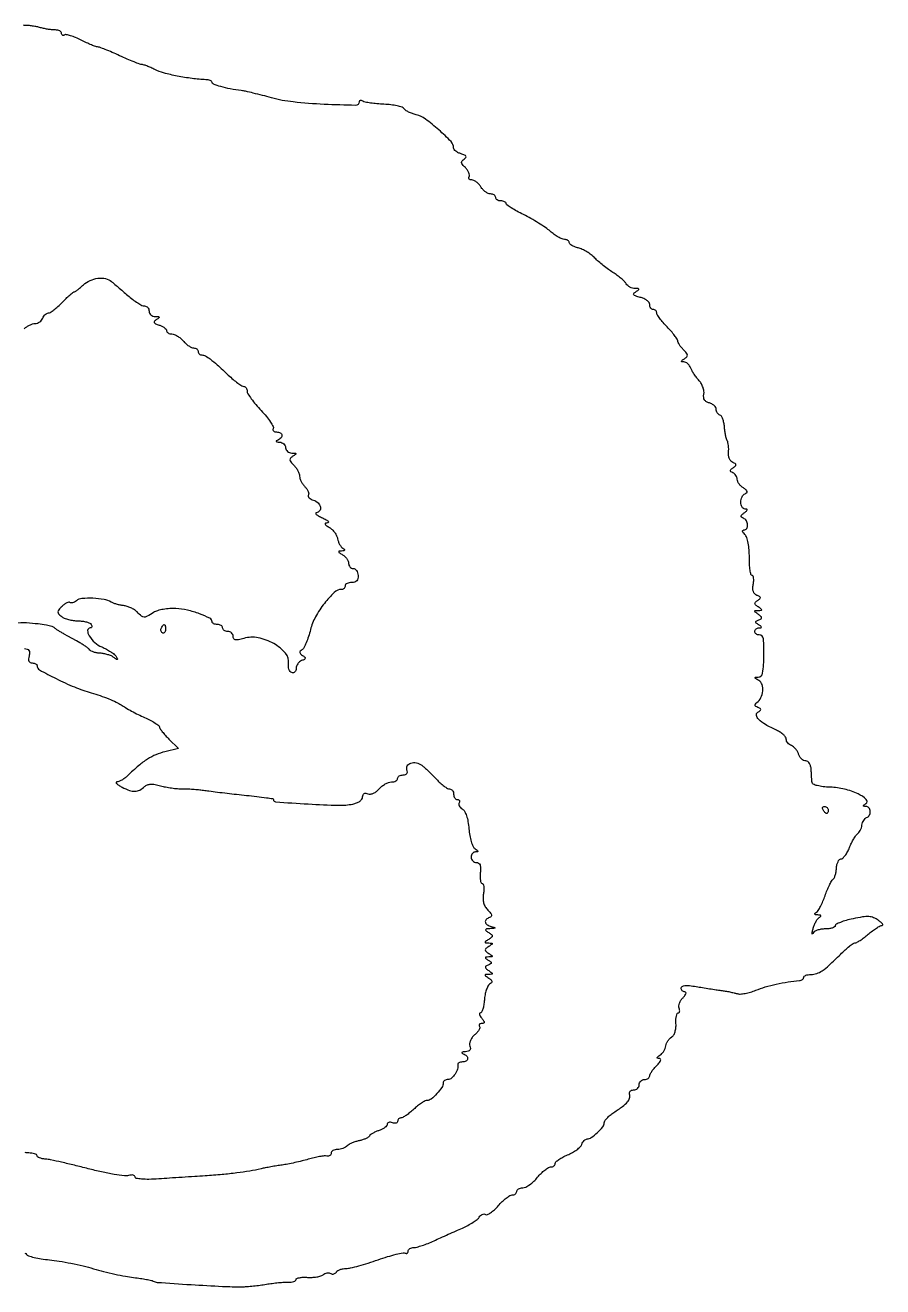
# Model space of a CAD drawing. Extents: x 0 to 522, y 1 to 366.
# Drawn here: x 276.6 to 521.6, y 0.8 to 361.2 of the extents above; entities that cross this region are included whole.
import ezdxf

# ---------------------------------------------------------------- set-up
doc = ezdxf.new("R2010")
doc.units = 0

msp = doc.modelspace()

# ---------------------------------------------------------------- linework, layer by layer
for points in [[(276.535989, 10.388828, -0.160617), (277.001259, 9.997963, 0.18359), (277.513112, 9.60554, 0.015319), (279.156626, 9.167778, 0.018825), (281.210226, 8.768504, 0.013388), (283.536318, 8.470047, -0.016108), (286.295941, 8.100697, -0.0085), (289.69528, 7.474171, -0.008448), (293.156503, 6.714126, -0.0129), (296.128464, 5.92717, 0.009895), (299.020233, 5.142822, 0.007427), (302.231199, 4.390253, 0.007515), (305.274886, 3.772199, 0.017061), (307.595676, 3.418622, -0.006995), (309.503063, 3.167199, -0.009265), (311.231015, 2.881996, -0.007019), (312.661414, 2.597779, -0.08606), (313.176461, 2.390941, 0.122144), (314.309533, 2.027375, 0.000939), (324.011221, 1.39075, 0.00368), (332.98879, 0.884897, 0.014676), (338.5, 0.77699, 0.015851), (339.932304, 0.836423, 0.007279), (341.79375, 1.000141, 0.0072), (343.749252, 1.229359, 0.009884), (345.5, 1.495484, -0.009873), (347.196418, 1.753388, -0.008537), (348.985937, 1.958382, -0.008621), (350.614311, 2.088506, -0.02464), (351.75, 2.103531, 0.035002), (352.611851, 2.132788, 0.054204), (353.339063, 2.289469, 0.07199), (353.837277, 2.538949, 0.245464), (354, 2.850437, -0.308125), (354.208509, 3.156666, -0.047308), (354.954687, 3.371778, -0.039172), (356.004331, 3.485398, -0.023978), (357.25, 3.462444, 0.028794), (358.582694, 3.450717, 0.029329), (359.899632, 3.592722, 0.030675), (361.023288, 3.852723, 0.096541), (361.706195, 4.209299, -0.064784), (362.240107, 4.532472, -0.062859), (362.84439, 4.712378, -0.068052), (363.42465, 4.728579, -0.111861), (363.887097, 4.569778, 0.103392), (364.307069, 4.417654, 0.098867), (364.759992, 4.442873, 0.096862), (365.175909, 4.641653, 0.094849), (365.489919, 4.983688, -0.119046), (365.885703, 5.375414, -0.0477), (366.577126, 5.707654, -0.043678), (367.424292, 5.937844, -0.042121), (368.309017, 6.021092, 0.054346), (369.559449, 6.1696, 0.009283), (371.886463, 6.752301, 0.010029), (374.604346, 7.545577, 0.008793), (377.410856, 8.480695, -0.009774), (380.119691, 9.377369, -0.014321), (382.538147, 10.050548, -0.009631), (384.550881, 10.508201, -0.191773), (385.160856, 10.400585, 0.104139), (385.480629, 10.28529, 0.179556), (385.753501, 10.345397, 0.165105), (385.936526, 10.57575, 0.086249), (386, 10.940983, -0.152722), (386.126309, 11.344865, -0.09815), (386.481888, 11.688914, -0.080866), (387.013227, 11.92103, -0.062703), (387.640469, 12, 0.065745), (388.529069, 12.117349, 0.014469), (390.006225, 12.560627, 0.014814), (391.696817, 13.177933, 0.013763), (393.390469, 13.908516, -0.00194), (395.253814, 14.765105, -0.001172), (397.467825, 15.766257, -0.001173), (399.671699, 16.750401, -0.00206), (401.5, 17.552694, 0.019577), (403.09079, 18.318283, 0.021627), (404.563366, 19.182956, 0.021635), (405.747181, 20.023549, 0.094662), (406.31146, 20.66521, -0.069329), (406.693806, 21.14683, -0.086881), (407.167572, 21.462699, -0.102367), (407.656346, 21.567229, -0.140983), (408.086386, 21.44661, 0.248928), (408.629962, 21.410882, 0.043246), (409.5593, 21.929182, 0.038167), (410.644037, 22.791185, 0.025702), (411.74761, 23.925578, -0.021625), (412.874134, 25.102601, -0.026443), (414.028114, 26.096889, -0.026517), (415.063188, 26.813111, -0.138955), (415.722684, 27, 0.076751), (416.210669, 27.075351, 0.089694), (416.624789, 27.29375, 0.100763), (416.90163, 27.618633, 0.126894), (417, 28, -0.168533), (417.133525, 28.384886, -0.091691), (417.514063, 28.718689, -0.073401), (418.080583, 28.951997, -0.055037), (418.75, 29.042347, 0.113956), (419.589331, 29.25767, 0.035476), (420.706532, 29.941065, 0.033392), (421.885287, 30.907334, 0.031251), (422.953089, 32.042347, -0.023914), (423.987403, 33.174576, -0.028739), (425.066551, 34.131189, -0.029506), (426.04753, 34.815096, -0.138329), (426.703089, 35, 0.074475), (427.198623, 35.074221, 0.088473), (427.619032, 35.289808, 0.100655), (427.900074, 35.610345, 0.130535), (428, 35.98658, -0.211401), (428.208151, 36.456891, -0.031933), (429.032255, 37.114656, -0.031179), (430.168169, 37.807088, -0.022333), (431.514058, 38.441427, 0.028575), (432.90264, 39.117185, 0.030749), (434.170035, 39.93228, 0.032313), (435.159345, 40.761532, 0.110996), (435.621047, 41.454847, -0.046323), (435.913169, 42.045962, -0.052659), (436.298768, 42.546111, -0.060058), (436.714868, 42.888706, -0.143178), (437.095558, 43, 0.155887), (438.322986, 43.39221, 0.033911), (440.064088, 44.818595, 0.033341), (441.591351, 46.45807, 0.172512), (442, 47.607231, -0.15278), (442.176776, 48.172255, -0.035517), (442.807813, 48.956707, -0.033438), (443.697297, 49.794538, -0.02738), (444.75, 50.568395, 0.014148), (447.260438, 52.313495, 0.055335), (448.644972, 53.593804, 0.102439), (449.255686, 54.686214, 0.158137), (449.247024, 55.758929, -0.127256), (449.214571, 56.231264, -0.143785), (449.419959, 56.635435, -0.123417), (449.843093, 56.906308, -0.081136), (450.416667, 57, 0.09365), (451.021059, 57.114204, 0.096515), (451.534896, 57.440625, 0.099106), (451.878822, 57.927659, 0.104701), (452, 58.5, -0.099038), (452.114514, 59.072457, -0.097945), (452.440625, 59.559375, -0.097945), (452.927543, 59.885486, -0.099038), (453.5, 60, 0.064853), (454.073457, 60.074694, 0.082425), (454.559375, 60.29375, 0.098894), (454.884432, 60.618646, 0.148195), (455, 61, -0.120635), (455.125512, 61.512642, -0.026952), (455.5875, 62.29375, -0.026473), (456.234415, 63.160928, -0.022886), (457, 64, 0.024574), (457.749682, 64.827233, 0.082902), (458.11215, 65.457814, 0.234992), (458.072172, 65.835927, 0.253106), (457.75, 66.015313, -0.049471), (457.252658, 66.070802, -0.409197), (457.13903, 66.242729, -0.186796), (457.305223, 66.506549, -0.018777), (457.929626, 66.935345, 0.066932), (458.495894, 67.410257, 0.043518), (459.014967, 68.089858, 0.043215), (459.4132, 68.856831, 0.06178), (459.616843, 69.595145, -0.062359), (459.818991, 70.324751, -0.046126), (460.211291, 71.065531, -0.04686), (460.722204, 71.706632, -0.073651), (461.278772, 72.136132, 0.130519), (461.817769, 72.658547, 0.058026), (462.22944, 73.566875, 0.050506), (462.472154, 74.713045, 0.041817), (462.502319, 75.961019, -0.025055), (462.491463, 77.125737, -0.040698), (462.611942, 78.107299, -0.049941), (462.829248, 78.801704, -0.300514), (463.12938, 79, 0.204268), (463.392779, 79.112294, 0.141471), (463.545375, 79.402749, 0.092014), (463.55386, 79.845836, 0.050554), (463.411105, 80.371061, -0.120011), (463.328526, 81.015081, -0.060303), (463.51803, 81.817874, -0.054689), (463.930003, 82.646179, -0.053698), (464.513918, 83.371061, 0.031238), (465.066762, 83.997665, 0.082871), (465.349624, 84.521499, 0.208465), (465.322902, 84.849521, 0.276346), (465.071429, 85, -0.104403), (464.662609, 85.086305, -0.099053), (464.314732, 85.331294, -0.096595), (464.081586, 85.697305, -0.093921), (464, 86.127808, -0.278744), (464.273573, 86.580404, -0.096424), (465.035582, 86.808765, -0.050194), (466.328394, 86.806966, -0.015734), (468.25, 86.549558, 0.00168), (470.086093, 86.250861, 0.001297), (472.089976, 85.937099, 0.001311), (473.963326, 85.653775, 0.003141), (475.354173, 85.456075, -0.009255), (476.574023, 85.267438, -0.007425), (477.87952, 85.020718, -0.007515), (479.080019, 84.756469, -0.018912), (479.943112, 84.518055, 0.093184), (480.85398, 84.406837, 0.028532), (482.236335, 84.575456, 0.027459), (483.794454, 84.945762, 0.026892), (485.313774, 85.486636, -0.027613), (487.957376, 86.423462, -0.016795), (491.168883, 87.249543, -0.01642), (494.557001, 87.884795, -0.020264), (497.75, 88.243856, 0.063937), (498.22788, 88.340309, 0.077424), (498.632812, 88.551841, 0.09115), (498.904599, 88.841799, 0.143795), (499, 89.166667, -0.22331), (499.149955, 89.48568, -0.076284), (499.599898, 89.755208, -0.05802), (500.260196, 89.939033, -0.038922), (501.042206, 90, 0.081124), (502.690161, 90.26915, 0.068799), (504.271684, 91.055018, 0.038361), (506.250336, 92.639546, 0.00787), (509.473142, 95.75, -0.012521), (510.787255, 96.994907, -0.017045), (512.036709, 98.045671, -0.013954), (513.112069, 98.841719, -0.153168), (513.618077, 99.001221, 0.130474), (514.117341, 99.134499, 0.01577), (515.094437, 99.7361, 0.017879), (516.228401, 100.544238, 0.013837), (517.405539, 101.501221, -0.016694), (518.596188, 102.457944, -0.020508), (519.770998, 103.265984, -0.019409), (520.795612, 103.856278, -0.121558), (521.378045, 104, 0.354711), (521.562108, 104.149372, 0.210687), (521.500325, 104.442156, 0.062518), (521.05183, 104.925382, 0.021696), (520.296023, 105.505211, 0.061023), (518.955552, 106.218685, 0.077538), (517.587074, 106.513884, 0.052858), (515.821347, 106.429193, 0.01443), (513.073517, 105.922346, 0.016209), (511.129201, 105.438957, 0.02508), (509.490346, 104.884485, 0.02231), (508.255584, 104.33159, 0.283548), (508, 103.917136, -0.26374), (507.799943, 103.564248, -0.058734), (507.143229, 103.269409, -0.046409), (506.20077, 103.066652, -0.029797), (505.083333, 103, 0.039777), (503.924882, 102.907695, 0.046242), (502.854795, 102.632813, 0.052215), (502.017503, 102.230215, 0.147996), (501.592564, 101.75, -0.11152), (501.449474, 101.562813, -0.650867), (501.37086, 101.601562, -0.042932), (501.434739, 102.102058, -0.008107), (501.644012, 103, -0.031425), (501.965622, 104.010907, -0.030725), (502.413403, 104.981439, -0.032242), (502.912831, 105.781294, -0.091666), (503.384781, 106.234687, 0.043529), (503.79778, 106.561571, 0.331425), (503.838192, 106.791204, 0.245954), (503.616463, 106.950368, 0.02997), (503, 107, -0.030542), (502.387409, 107.050024, -0.243656), (502.163892, 107.209778, -0.33096), (502.202722, 107.440171, -0.044914), (502.609071, 107.765313, 0.105759), (503.122556, 108.289595, 0.019835), (503.799372, 109.459186, 0.020427), (504.491894, 110.914755, 0.017444), (505.103739, 112.5, -0.013108), (505.696735, 114.076968, -0.016343), (506.33288, 115.50694, -0.014661), (506.933702, 116.659382, -0.108638), (507.342321, 117.11937, 0.127343), (507.681558, 117.530876, 0.034026), (507.989495, 118.329341, 0.032198), (508.226557, 119.316488, 0.02837), (508.347654, 120.368664, -0.04073), (508.488804, 121.37554, -0.058183), (508.786798, 122.226255, -0.07452), (509.185358, 122.806421, -0.207784), (509.62868, 122.999294, 0.192938), (510.149403, 123.208375, 0.040839), (510.811958, 123.95448, 0.037194), (511.485911, 125.00555, 0.027871), (512.071906, 126.25, -0.017209), (512.647574, 127.543339, -0.019402), (513.290059, 128.742134, -0.019028), (513.910127, 129.712008, -0.092066), (514.372852, 130.170032, 0.087117), (514.770313, 130.555802, 0.039825), (515.147611, 131.175463, 0.037854), (515.450591, 131.909113, 0.042586), (515.62517, 132.65188, -0.049771), (515.805109, 133.370994, -0.050881), (516.122721, 134.034724, -0.056006), (516.52217, 134.549523, -0.119884), (516.945544, 134.815181, 0.191446), (517.726295, 135.472884, 0.139252), (517.971865, 136.59368, 0.152996), (517.586298, 137.603704, 0.22631), (516.75, 138.015313, -0.022343), (516.136155, 138.050295, -0.377436), (516.00877, 138.187753, -0.248713), (516.111905, 138.394896, -0.013844), (516.729628, 138.811739, 0.491099), (516.842474, 140.036716, 0.079462), (514.522529, 141.593627, 0.049122), (510.627293, 142.94662, 0.050285), (506.573662, 143.499921, -0.019008), (504.520893, 143.650414, -0.035252), (502.878629, 143.952085, -0.042274), (501.726783, 144.355183, -0.266661), (501.375, 144.83922, -0.007579), (501.318612, 145.449625, -0.002193), (501.25, 146.393396, -0.002205), (501.182029, 147.457728, -0.002352), (501.125, 148.5, 0.050871), (500.973797, 149.489642, 0.076128), (500.629643, 150.291921, 0.097439), (500.141351, 150.814537, 0.157553), (499.567388, 151, -0.118144), (498.974475, 151.142082, -0.070605), (498.377753, 151.560363, -0.064307), (497.867743, 152.178293, -0.063646), (497.529321, 152.907619, 0.053787), (497.189648, 153.678985, 0.043753), (496.672275, 154.419667, 0.045401), (496.066029, 155.022871, 0.081614), (495.461933, 155.376234, -0.070549), (494.903032, 155.686862, -0.063446), (494.429443, 156.150574, -0.066818), (494.108902, 156.690478, -0.100924), (494, 157.224504, 0.158166), (493.811142, 157.806595, 0.048873), (493.192188, 158.505038, 0.043385), (492.302462, 159.197382, 0.035921), (491.25, 159.776108, -0.020759), (488.089187, 161.39145, -0.062247), (486.145032, 162.833819, -0.1487), (485.48351, 164.008375, -0.318926), (485.868024, 164.918434, 0.02257), (486.573547, 165.39977, 0.236908), (486.724737, 165.703613, 0.274481), (486.562028, 165.975492, 0.028871), (485.863153, 166.302818, -0.050966), (485.301087, 166.596963, -0.199734), (485.086919, 166.915081, -0.221229), (485.17219, 167.267822, -0.062231), (485.587716, 167.673869, 0.117053), (486.749511, 169.086733, 0.091504), (487.285941, 171.005247, 0.101287), (487.081913, 172.823559, 0.184244), (486.156997, 173.971948, -0.009451), (485.265736, 174.515044, -0.215833), (485.105735, 174.759535, -0.429819), (485.231741, 174.922716, -0.020279), (486.001791, 174.969591, 0.370066), (487.249972, 176.084638, 0.027556), (487.632664, 180.999934, 0.027812), (487.47071, 185.904679, 0.38849), (486.273754, 187, -0.076976), (485.787136, 187.075362, -0.08981), (485.374165, 187.29375, -0.100768), (485.098091, 187.618631, -0.126544), (485, 188, -0.123684), (485.096112, 188.382594, -0.099425), (485.367188, 188.710748, -0.089546), (485.772489, 188.934037, -0.07833), (486.25, 189.015313, 0.037088), (486.791922, 189.062247, 0.404726), (486.911017, 189.221831, 0.205841), (486.767122, 189.465159, 0.016505), (486.136847, 189.894262, -0.022288), (485.426378, 190.390081, -0.233334), (485.273695, 190.699446, -0.27487), (485.437075, 190.974187, -0.02939), (486.136847, 191.302818, 0.043347), (486.790643, 191.632403, 0.282755), (486.948926, 191.947034, 0.197319), (486.757649, 192.319289, 0.022744), (486, 192.908556, -0.008342), (485.122224, 193.551563, -0.234639), (485, 193.797676, -0.39027), (485.145815, 193.956035, -0.015506), (486, 194, 0.013529), (486.862003, 194.040951, 0.392549), (487, 194.189636, 0.244358), (486.882222, 194.416241, 0.007812), (486, 195.015313, -0.030481), (485.25811, 195.569813, -0.197047), (485.047168, 195.976086, -0.233222), (485.19912, 196.369644, -0.042766), (485.833846, 196.860837, 0.03138), (486.480167, 197.337904, 0.256696), (486.608041, 197.667925, 0.243797), (486.399877, 197.965035, 0.028752), (485.640438, 198.307735, -0.112656), (485.011253, 198.729716, -0.107608), (484.614662, 199.389436, -0.083757), (484.468449, 200.296904, -0.043029), (484.576149, 201.446899, 0.029074), (484.695395, 202.425519, 0.049218), (484.666331, 203.250027, 0.068167), (484.509311, 203.81801, 0.299763), (484.23303, 204, -0.348094), (483.917985, 204.249571, -0.020846), (483.674463, 205.521238, -0.024021), (483.507558, 207.193337, -0.014628), (483.463473, 209.178682, 0.021763), (483.385053, 211.328264, 0.028802), (483.116502, 213.268011, 0.031321), (482.706445, 214.823319, 0.116785), (482.178571, 215.678682, -0.033069), (481.707132, 216.216932, -0.117085), (481.521116, 216.633359, -0.277003), (481.615767, 216.889898, -0.170854), (481.928571, 217, 0.254376), (482.699103, 217.41913, 0.158259), (482.970752, 218.438198, 0.124357), (482.606051, 219.613644, 0.16062), (481.75, 220.340536, -0.068328), (481.228916, 220.64021, -0.274217), (481.098943, 220.968314, -0.172412), (481.313735, 221.36189, -0.02856), (482, 221.908556, 0.021325), (482.630643, 222.396179, 0.161814), (482.824151, 222.712428, 0.393062), (482.709625, 222.9121, 0.072317), (482.25, 222.984687, -0.15045), (481.773226, 223.13789, -0.097042), (481.367188, 223.558523, -0.08054), (481.093269, 224.182713, -0.063284), (481, 224.916667, -0.060068), (481.093087, 225.688709, -0.058347), (481.367188, 226.424617, -0.063357), (481.771643, 227.016247, -0.112159), (482.25, 227.358626, 0.093372), (482.714894, 227.665897, 0.281522), (482.805634, 228.018727, 0.150236), (482.519171, 228.441648, 0.028226), (481.75, 228.99165, -0.05044), (481.080561, 229.516717, -0.047378), (480.514063, 230.175534, -0.050839), (480.126307, 230.862413, -0.103449), (480, 231.466357, 0.082701), (479.906656, 232.026844, 0.064628), (479.632812, 232.580775, 0.064852), (479.227898, 233.044564, 0.084722), (478.75, 233.340536, -0.049377), (478.183855, 233.63826, -0.267623), (478.034188, 233.936588, -0.198905), (478.202656, 234.284742, -0.028774), (478.833846, 234.784706, 0.026784), (479.500585, 235.308527, 0.231964), (479.641952, 235.647182, 0.259086), (479.454781, 235.940846, 0.032493), (478.744121, 236.267948, -0.130636), (478.2147, 236.650891, -0.071371), (477.798289, 237.341978, -0.063231), (477.551834, 238.220531, -0.058449), (477.523322, 239.157112, 0.024997), (477.558601, 240.127262, 0.024342), (477.497612, 241.104797, 0.025095), (477.359165, 241.956382, 0.078056), (477.151056, 242.497516, -0.065514), (476.914159, 243.070411, -0.015565), (476.678087, 244.078073, -0.015747), (476.477818, 245.26245, -0.014965), (476.348445, 246.477371, 0.032134), (476.183419, 247.644978, 0.04098), (475.876217, 248.687482, 0.046048), (475.484402, 249.477298, 0.175907), (475.060435, 249.813188, -0.099764), (474.655091, 250.045606, -0.07038), (474.311503, 250.444718, -0.067388), (474.079397, 250.943321, -0.075419), (474, 251.466702, 0.133972), (473.853936, 252.002048, 0.073179), (473.423515, 252.535606, 0.064336), (472.787932, 252.986857, 0.058346), (472.0375, 253.279943, -0.070754), (471.200469, 253.630927, -0.118445), (470.657568, 254.16171, -0.118189), (470.414352, 254.882086, -0.070259), (470.459825, 255.791387, 0.083213), (470.481633, 256.692014, 0.048128), (470.225531, 257.747604, 0.04643), (469.752522, 258.787222, 0.057221), (469.121836, 259.644813, -0.02334), (468.413244, 260.483107, -0.017371), (467.708836, 261.469101, -0.017645), (467.108574, 262.447479, -0.037596), (466.730896, 263.25, 0.058839), (466.379991, 263.920337, 0.058855), (465.882625, 264.490436, 0.064546), (465.321027, 264.880396, 0.11705), (464.781385, 265.015313, -0.036476), (464.220444, 265.063034, -0.40985), (464.100082, 265.226368, -0.202884), (464.250968, 265.476266, -0.01573), (464.912179, 265.924562, 0.056778), (465.587467, 266.468165, 0.222852), (465.761705, 266.959099, 0.150083), (465.518525, 267.541671, 0.023009), (464.662179, 268.480678, -0.024556), (464.025952, 269.182666, -0.027671), (463.488265, 269.917232, -0.028521), (463.106454, 270.584831, -0.11614), (463, 271.03695, 0.147681), (462.846923, 271.543917, 0.01537), (462.11875, 272.56991, 0.018028), (461.14897, 273.759353, 0.013493), (460, 275, -0.014553), (458.851114, 276.245842, -0.019113), (457.88125, 277.451073, -0.016875), (457.158776, 278.494433, -0.143956), (457, 279.034478, 0.102682), (456.923532, 279.402909, 0.09873), (456.70625, 279.716378, 0.097046), (456.381692, 279.926418, 0.095511), (456, 280, -0.137971), (455.618662, 280.10727, -0.100151), (455.29375, 280.40878, -0.085943), (455.074995, 280.85975, -0.070158), (455, 281.391592, 0.163779), (454.803988, 281.973947, 0.06692), (454.207508, 282.573307, 0.056447), (453.334381, 283.09834, 0.045711), (452.302155, 283.4603, -0.015852), (450.947669, 283.84628, -0.15016), (450.458032, 284.186605, -0.365986), (450.47185, 284.566195, -0.067261), (451.052155, 285.053395, 0.012604), (451.827807, 285.571938, 0.315106), (451.910198, 285.800636, 0.321832), (451.723664, 285.952512, 0.012902), (450.79969, 285.984687, -0.069291), (450.089988, 286.090037, -0.053012), (449.363937, 286.389887, -0.053904), (448.731189, 286.827695, -0.080325), (448.29969, 287.342586, 0.064702), (447.796203, 287.982785, 0.018147), (446.853659, 288.841436, 0.017981), (445.707125, 289.743467, 0.018042), (444.5, 290.559719, -0.017338), (443.193592, 291.440429, -0.011288), (441.745349, 292.54233, -0.011355), (440.379478, 293.682771, -0.021156), (439.335231, 294.676689, 0.037773), (438.317521, 295.582894, 0.026309), (437.046951, 296.451001, 0.026643), (435.731896, 297.158379, 0.048622), (434.585231, 297.567964, -0.030493), (433.595288, 297.881658, -0.042409), (432.759412, 298.288121, -0.049169), (432.172098, 298.721426, -0.212334), (432, 299.108408, 0.148932), (431.896425, 299.448423, 0.098781), (431.605065, 299.738095, 0.082171), (431.169544, 299.933421, 0.064495), (430.655539, 300, -0.105598), (429.963343, 300.147838, -0.025195), (428.908525, 300.685261, -0.024793), (427.734261, 301.439866, -0.022281), (426.596224, 302.332805, 0.027202), (425.212484, 303.396709, 0.011208), (423.2321, 304.690399, 0.01105), (421.040803, 305.986544, 0.013949), (418.956234, 307.082805, -0.011351), (417.067794, 308.063433, -0.017102), (415.473289, 309.010261, -0.012026), (414.225549, 309.853129, -0.237287), (414.015549, 310.25, 0.188847), (413.896431, 310.536499, 0.086196), (413.563943, 310.779688, 0.067063), (413.075189, 310.944704, 0.047957), (412.5, 311, -0.064853), (411.926543, 311.074694, -0.082425), (411.440625, 311.29375, -0.098894), (411.115568, 311.618646, -0.148195), (411, 312, 0.147407), (410.885075, 312.381351, 0.099013), (410.561864, 312.70625, 0.082696), (410.078677, 312.925283, 0.065239), (409.508474, 313, -0.107418), (408.846761, 313.143819, -0.050645), (408.088184, 313.5875, -0.046919), (407.356259, 314.234913, -0.048682), (406.767927, 315, 0.0433), (406.192503, 315.765169, 0.044447), (405.498506, 316.4125, 0.04851), (404.795035, 316.8583, 0.117511), (404.200436, 317, -0.073276), (403.738152, 317.068114, -0.149541), (403.436178, 317.270068, -0.188302), (403.33943, 317.569818, -0.124014), (403.450174, 317.91938, 0.176467), (403.548055, 318.391949, 0.064452), (403.360506, 319.059658, 0.053841), (402.944738, 319.80272, 0.041946), (402.347012, 320.510131, -0.026202), (401.546014, 321.399787, -0.133078), (401.27898, 322.004214, -0.21412), (401.416383, 322.499797, -0.081402), (401.969949, 322.981427, 0.074276), (402.45944, 323.395275, 0.319433), (402.496234, 323.753735, 0.164351), (402.116359, 324.092949, 0.023953), (401.132128, 324.458064, -0.040379), (400.316192, 324.791596, -0.050248), (399.626313, 325.232982, -0.05873), (399.15095, 325.709783, -0.168201), (399, 326.145807, 0.195498), (398.270343, 327.940635, 0.018196), (394.741705, 331.308955, 0.022461), (390.930559, 334.396281, 0.099264), (388.328064, 335.615327, -0.026503), (387.195549, 335.957203, -0.028299), (386.130798, 336.410829, -0.029431), (385.267883, 336.902814, -0.104253), (384.819333, 337.350806, 0.171653), (384.270366, 337.770336, 0.023414), (382.855282, 338.15547, 0.024701), (381.072573, 338.460597, 0.018557), (379.089033, 338.625642, -0.010596), (377.080826, 338.760588, -0.013207), (375.223193, 338.974597, -0.011484), (373.68621, 339.229072, -0.091889), (373.0197, 339.487825, 0.05797), (372.628876, 339.670751, 0.124495), (372.299337, 339.695261, 0.190675), (372.084216, 339.56328, 0.162105), (371.999319, 339.309017, -0.419632), (370.981106, 338.311115, -0.006571), (361.996547, 338.602749, -0.015107), (353.150147, 339.274612, -0.041398), (347, 340.449524, 0.004264), (344.352213, 341.162361, 0.00467), (341.771434, 341.807935, 0.004376), (339.554801, 342.319996, 0.023216), (338.328286, 342.532873, -0.014899), (335.201241, 343.022193, -0.022012), (332.497215, 343.652566, -0.017066), (330.382491, 344.323401, -0.317432), (330, 344.86517, 0.219239), (329.872912, 345.141076, 0.072254), (329.485937, 345.38544, 0.056047), (328.920078, 345.564832, 0.038338), (328.25, 345.644534, -0.021636), (324.300616, 345.9811, -0.016651), (320.030353, 346.67715, -0.016531), (316.161961, 347.574491, -0.050479), (313.644662, 348.527379, 0.010137), (312.454564, 349.091245, 0.012422), (311.319942, 349.567418, 0.010931), (310.354101, 349.920687, 0.082382), (309.875997, 350, -0.09022), (309.338082, 350.097858, -0.004707), (307.693677, 350.734375, -0.007321), (305.7469, 351.542297, -0.005246), (303.593712, 352.5, 0.005473), (301.437953, 353.457672, 0.007582), (299.4832, 354.265625, 0.005011), (297.833158, 354.899467, 0.089421), (297.275519, 355, -0.090579), (296.75348, 355.095354, -0.008559), (295.539662, 355.577985, -0.010731), (294.103838, 356.214068, -0.008249), (292.563537, 356.967607, 0.018399), (291.02322, 357.682784, 0.025275), (289.587571, 358.202533, 0.02376), (288.397501, 358.505524, 0.191119), (287.852095, 358.40859, -0.094082), (287.526985, 358.283999, -0.172333), (287.250303, 358.329492, -0.173323), (287.065375, 358.538948, -0.095299), (287, 358.878834, 0.172599), (286.865575, 359.256647, 0.096082), (286.485937, 359.573542, 0.075648), (285.919462, 359.782234, 0.055085), (285.25, 359.843938, -0.030024), (284.403892, 359.879395, -0.012812), (283.279688, 360.023554, -0.012623), (282.08531, 360.238925, -0.016211), (281, 360.5, 0.016211), (279.91469, 360.761075, 0.012623), (278.720312, 360.976446, 0.012812), (277.596108, 361.120605, 0.030024), (276.75, 361.156062, -0.043872), (276.080057, 361.202725, -0.064354)], [(276.347952, 274.490809, -0.046266), (277.04362, 275.068408, -0.037249), (277.884644, 275.556675, -0.038544), (278.73698, 275.891678, -0.074498), (279.459956, 276, 0.084879), (280.115709, 276.112127, 0.066174), (280.761027, 276.440625, 0.066131), (281.298516, 276.926579, 0.084508), (281.638374, 277.5, -0.055791), (281.935471, 278.073644, -0.057945), (282.348851, 278.559375, -0.064391), (282.810331, 278.889757, -0.123808), (283.248726, 279, 0.144977), (283.811643, 279.166724, 0.0199), (284.821686, 279.88125, 0.021486), (285.976901, 280.851215, 0.016666), (287.150435, 282, -0.008654), (288.287615, 283.149446, -0.012622), (289.331829, 284.11875, -0.008122), (290.228129, 284.884057, -0.174356), (290.550511, 285, 0.148907), (290.862041, 285.094882, 0.012463), (291.557631, 285.5875, 0.015732), (292.36924, 286.233934, 0.011493), (293.230375, 287, -0.080765), (295.14962, 288.28183, -0.077162), (297.406484, 288.9153, -0.083377), (299.587543, 288.813278, -0.123996), (301.292206, 287.969037, -0.001058), (301.967389, 287.390233, -0.000219), (303.152805, 286.368765, -0.00023), (304.528319, 285.181337, -0.000217), (305.930108, 283.969037, 0.01749), (307.340134, 282.832311, 0.021222), (308.740341, 281.872155, 0.020367), (309.966268, 281.173625, 0.119866), (310.680108, 281, -0.112885), (311.183606, 280.884858, -0.10022), (311.612282, 280.559375, -0.094172), (311.899901, 280.072763, -0.086725), (312, 279.5, 0.115601), (312.134359, 278.92663, 0.099524), (312.514063, 278.436127, 0.092453), (313.081688, 278.104104, 0.084232), (313.75, 277.984687, -0.014638), (314.649329, 277.950475, -0.28534), (314.865453, 277.795134, -0.3441), (314.80059, 277.561797, -0.018069), (314.117872, 277.094011, 0.052177), (313.521383, 276.622568, 0.322489), (313.457637, 276.259454, 0.184636), (313.811492, 275.92615, 0.020755), (314.867872, 275.541936, -0.03725), (315.683937, 275.214286, -0.047611), (316.373687, 274.790054, -0.055553), (316.851432, 274.338198, -0.177389), (317, 273.932612, 0.159052), (317.116091, 273.576899, 0.096935), (317.4435, 273.273955, 0.078694), (317.932411, 273.069389, 0.059875), (318.509787, 273, -0.099096), (319.209783, 272.859891, -0.040121), (320.079108, 272.4125, -0.037683), (320.965257, 271.765281, -0.039157), (321.732028, 271, 0.033456), (322.481607, 270.234644, 0.034867), (323.31679, 269.5875, 0.037189), (324.113627, 269.136361, 0.110654), (324.722241, 269, -0.076723), (325.210396, 268.924651, -0.089679), (325.624658, 268.70625, -0.100762), (325.901595, 268.381367, -0.126938), (326, 268, 0.103343), (326.079718, 267.618422, 0.098858), (326.306148, 267.29375, 0.096874), (326.644395, 267.076186, 0.094894), (327.042206, 267, -0.12513), (328.076732, 266.736981, -0.037776), (329.449651, 265.850291, -0.022006), (331.410795, 264.221877, -0.004848), (334.622263, 261.25, 0.012979), (336.012004, 260.005269, 0.017368), (337.338831, 258.954687, 0.014621), (338.480592, 258.163895, 0.145133), (339.033333, 258, -0.137182), (339.401961, 257.896922, -0.100222), (339.716042, 257.607188, -0.086213), (339.927481, 257.173821, -0.070597), (340, 256.662767, 0.140421), (340.21432, 255.914681, 0.016928), (341.180875, 254.476988, 0.019063), (342.480529, 252.815694, 0.014613), (344.02, 251.099636, -0.01712), (345.518427, 249.412393, -0.026024), (346.689039, 247.83989, -0.023802), (347.478835, 246.523181, -0.267701), (347.460983, 245.936869, 0.152256), (347.369741, 245.581587, 0.191565), (347.510013, 245.275205, 0.130391), (347.885839, 245.068139, 0.061142), (348.440983, 245, -0.115836), (349.489121, 244.753872, -0.249513), (349.95728, 244.09875, -0.229423), (349.691276, 243.295022, -0.104532), (348.75, 242.662281, 0.051902), (348.351958, 242.45138, 0.449116), (348.327933, 242.275306, 0.185333), (348.583427, 242.137165, 0.021021), (349.25, 242.078947, -0.08347), (349.918369, 241.935346, -0.089203), (350.485937, 241.582566, -0.09567), (350.866035, 241.078374, -0.114298), (351, 240.5, 0.115601), (351.134359, 239.92663, 0.099524), (351.514063, 239.436127, 0.092453), (352.081688, 239.104104, 0.084232), (352.75, 238.984687, -0.013752), (353.670443, 238.951304, -0.296048), (353.878401, 238.796661, -0.336586), (353.808073, 238.564063, -0.015872), (353.087821, 238.075438, 0.056778), (352.412533, 237.531835, 0.222852), (352.238295, 237.040901, 0.150083), (352.481475, 236.458329, 0.023009), (353.337821, 235.519322, -0.039946), (353.973901, 234.772588, -0.035451), (354.511735, 233.904783, -0.037185), (354.88268, 233.050413, -0.084017), (355, 232.357143, 0.07831), (355.107656, 231.673993, 0.038085), (355.443325, 230.854443, 0.036575), (355.931628, 230.036098, 0.043601), (356.509191, 229.347952, -0.042822), (357.048083, 228.707904, -0.054587), (357.421217, 228.033166, -0.065298), (357.586707, 227.42498, -0.173932), (357.49467, 226.991377, 0.227663), (357.455022, 226.618314, 0.111696), (357.716564, 226.205093, 0.07502), (358.251921, 225.811235, 0.044326), (358.985479, 225.504609, -0.118309), (360.276952, 224.725443, -0.146627), (360.948656, 223.499513, -0.218163), (360.711256, 222.435556, -0.217533), (359.75, 221.918781, 0.417791), (359.599741, 221.745519, 0.202746), (359.748438, 221.457903, 0.049502), (360.427244, 220.998813, 0.016585), (361.5, 220.463885, -0.019203), (362.560194, 219.928275, -0.066021), (363.178125, 219.470067, -0.302011), (363.240479, 219.18356, -0.294292), (363, 219.009669, 0.060283), (362.40565, 218.905157, 0.436045), (362.29212, 218.672476, 0.150443), (362.572952, 218.315875, 0.014828), (363.5, 217.714565, -0.056407), (364.291235, 217.102444, -0.042125), (365.015298, 216.269278, -0.042988), (365.570246, 215.354571, -0.071668), (365.84995, 214.5, 0.043868), (366.068759, 213.68045, 0.038297), (366.434929, 212.871686, 0.04019), (366.883743, 212.189681, 0.08519), (367.34995, 211.765313, -0.037107), (367.801295, 211.427395, -0.330139), (367.851405, 211.199249, -0.257797), (367.63893, 211.039511, -0.0274), (367, 210.984904, 0.028613), (366.287996, 210.922314, 0.439535), (366.164067, 210.740257, 0.194441), (366.356822, 210.467183, 0.01116), (367.25, 209.919901, -0.055942), (367.919365, 209.422383, -0.050884), (368.485937, 208.774005, -0.054217), (368.872383, 208.080138, -0.100292), (369, 207.45031, 0.087506), (369.097664, 206.896542, 0.094466), (369.378114, 206.426029, 0.100119), (369.796158, 206.111293, 0.111905), (370.287196, 206, -0.1482), (370.789997, 205.847623, -0.089983), (371.240533, 205.4125, -0.07566), (371.571452, 204.764706, -0.061594), (371.725047, 204, -0.066539), (371.673682, 203.11073, -0.135492), (371.365499, 202.488582, -0.139316), (370.788937, 202.123337, -0.072082), (369.937851, 202, 0.04963), (369.196293, 201.926211, 0.069621), (368.569244, 201.70625, 0.089785), (368.14725, 201.381782, 0.186163), (368, 201, -0.097178), (367.925114, 200.618334, -0.097488), (367.711594, 200.29375, -0.09837), (367.392861, 200.076409, -0.10093), (367.018192, 200, 0.192449), (364.893056, 199.150582, 0.037605), (362.074695, 196.033577, 0.039589), (359.538543, 192.169439, 0.063999), (358.104228, 188.513279, -0.017103), (357.538617, 186.548016, -0.02129), (356.874386, 184.767195, -0.020142), (356.205584, 183.346061, -0.129453), (355.675995, 182.763279, 0.058259), (355.179676, 182.351899, 0.218167), (355.050676, 181.978595, 0.18567), (355.243041, 181.594249, 0.041642), (355.833846, 181.139163, -0.034059), (356.469728, 180.664522, -0.263374), (356.59109, 180.328337, -0.235072), (356.36856, 180.023369, -0.028071), (355.583846, 179.670548, 0.08093), (354.978378, 179.317488, 0.065647), (354.465255, 178.766981, 0.066528), (354.118348, 178.110762, 0.08859), (354, 177.448051, -0.080068), (353.905761, 176.86333, -0.123384), (353.632812, 176.432878, -0.145123), (353.225669, 176.225079, -0.128792), (352.75, 176.25962, -0.147073), (352.295665, 176.584463, -0.077998), (351.959454, 177.19647, -0.066521), (351.786959, 177.990852, -0.056333), (351.8141, 178.850282, 0.217985), (350.95173, 181.792254, 0.086194), (347.608676, 184.520281, 0.078039), (343.154333, 186.180213, 0.120643), (339.070223, 186.02014, -0.017646), (337.501442, 185.629556, -0.09677), (336.632762, 185.615843, -0.217153), (336.176068, 185.931527, -0.135396), (336, 186.569806, 0.104015), (335.885232, 187.115524, 0.098983), (335.559375, 187.57988, 0.096698), (335.072567, 187.891075, 0.094275), (334.5, 188, -0.064853), (333.926543, 188.074694, -0.082425), (333.440625, 188.29375, -0.098894), (333.115568, 188.618646, -0.148195), (333, 189, 0.148195), (332.884432, 189.381354, 0.098894), (332.559375, 189.70625, 0.082425), (332.073457, 189.925306, 0.064853), (331.5, 190, -0.04842), (330.925951, 190.055722, -0.06842), (330.440625, 190.222042, -0.088604), (330.113704, 190.467248, -0.189864), (330, 190.755889, 0.286657), (329.354747, 191.788883, 0.026013), (326.429895, 193.032726, 0.031479), (322.943416, 194.062307, 0.040016), (319.624079, 194.544368, 0.032503), (317.879134, 194.543055, 0.028042), (316.059404, 194.320303, 0.029065), (314.425838, 193.927486, 0.06789), (313.285183, 193.404812, -0.013877), (311.469018, 192.32233, -0.136931), (310.612748, 192.114989, -0.166232), (309.848742, 192.4061, -0.022978), (308.575021, 193.567837, 0.053571), (307.807618, 194.186325, 0.033179), (306.793317, 194.747026, 0.033038), (305.704976, 195.172414, 0.050125), (304.71129, 195.380455, -0.023784), (303.740463, 195.530932, -0.019567), (302.721971, 195.780672, -0.020003), (301.8035, 196.084626, -0.048534), (301.163161, 196.399161, 0.098437), (299.15136, 197.150289, 0.031438), (295.957496, 197.465055, 0.029367), (292.81967, 197.39182, 0.151281), (291.225834, 196.750901, -0.045619), (290.69699, 196.395702, -0.061545), (290.161699, 196.18355, -0.076913), (289.700714, 196.136888, -0.185265), (289.392501, 196.274166, 0.253702), (289.058818, 196.373188, 0.061593), (288.496035, 196.179495, 0.048326), (287.820686, 195.764432, 0.031427), (287.125916, 195.166667, 0.022275), (286.191957, 194.170008, 0.164121), (285.951637, 193.57361, 0.205255), (286.149406, 193.027035, 0.037447), (286.959249, 192.281803, 0.072726), (287.773641, 191.811375, 0.030096), (288.984756, 191.41211, 0.028989), (290.356242, 191.133651, 0.033108), (291.690983, 191.031803, -0.02879), (292.957869, 190.946119, -0.034874), (294.126162, 190.715592, -0.037426), (295.053482, 190.388239, -0.151915), (295.5, 190, -0.073441), (295.664882, 189.617458, -0.14977), (295.652901, 189.29375, -0.188214), (295.470368, 189.079832, -0.123706), (295.152637, 189, 0.411609), (294.441881, 188.295543, 0.14127), (294.872502, 186.750307, 0.073019), (296.479066, 184.836107, 0.082938), (298.504921, 183.562391, -0.023813), (299.809112, 182.942983, -0.024268), (301.040009, 182.205915, -0.024934), (302.041997, 181.463116, -0.085473), (302.569881, 180.852034, -0.011987), (302.961304, 180.165179, -0.436635), (302.908589, 180.010961, -0.262313), (302.694509, 180.031361, -0.007924), (301.941958, 180.57308, 0.056767), (301.217594, 180.993959, 0.027749), (300.215631, 181.368198, 0.027107), (299.118394, 181.64577, 0.035264), (298.089977, 181.772986, -0.029122), (297.124141, 181.880442, -0.032672), (296.214593, 182.097584, -0.034622), (295.476683, 182.382845, -0.124974), (295.089977, 182.699905, 0.062697), (294.720731, 183.087929, 0.014928), (294.012368, 183.63216, 0.015119), (293.154638, 184.212713, 0.014422), (292.25, 184.75), (291.225733, 185.319037), (290, 186), (288.774267, 186.680963), (287.75, 187.25, -0.006877), (286.8519, 187.765235, -0.008031), (286.014062, 188.279687, -0.007222), (285.320235, 188.735425, -0.047481), (285, 189, 0.131509), (284.279499, 189.416252, 0.020198), (282.65128, 189.783728, 0.016921), (280.31551, 190.131352, 0.006232), (277, 190.468833, 0.089408), (273.668774, 190.170338, 0.024848)], [(276.366631, 183.105963, -0.066596), (277.208302, 182.944354, -0.171709), (277.689322, 182.568871, -0.155331), (277.855121, 181.944867, -0.051866), (277.710251, 181, 0.047946), (277.570873, 180.136109, 0.120594), (277.681695, 179.512551, 0.169691), (278.031896, 179.138214, 0.121219), (278.59362, 179, -0.051352), (279.131815, 178.944579, -0.071217), (279.587174, 178.779687, -0.091197), (279.893467, 178.536273, -0.180947), (280.001017, 178.25, 0.271273), (280.722174, 177.022425, 0.011068), (285.435886, 174.522014, 0.019223), (290.670285, 172.139518, 0.027305), (295.5, 170.463059, -0.013469), (297.98047, 169.678217, -0.012594), (300.471875, 168.744524, -0.012679), (302.640891, 167.804101, -0.04138), (304, 167.031014, 0.018788), (305.252466, 166.241733, 0.007708), (307.006484, 165.262153, 0.007614), (308.923791, 164.267185, 0.009677), (310.724202, 163.410541, -0.014389), (312.344539, 162.620764, -0.02117), (313.715122, 161.827557, -0.017375), (314.762087, 161.108644, -0.229378), (314.974202, 160.704545, 0.143219), (315.12139, 160.255771, 0.015054), (315.780524, 159.354654, 0.01766), (316.653508, 158.311778, 0.013283), (317.6829, 157.226191), (320.365799, 154.543292), (316.536412, 153.637663, 0.042312), (313.964646, 152.794527, 0.042583), (311.577328, 151.531901, 0.033662), (309.00962, 149.624494, 0.014309), (305.828598, 146.75, -0.030574), (305.03665, 146.079819, -0.030704), (304.169963, 145.512253, -0.032251), (303.355267, 145.114761, -0.096426), (302.75, 144.993839, 0.395776), (302.584307, 144.836782, 0.222117), (302.695443, 144.557487, 0.051745), (303.315624, 144.084505, 0.016849), (304.319593, 143.517037, 0.032186), (306.425762, 142.585527, 0.094647), (307.982806, 142.328927, 0.116894), (309.329533, 142.684494, 0.064026), (310.727452, 143.679833, -0.097671), (311.501143, 144.156211, -0.076103), (312.470046, 144.357931, -0.057257), (313.694572, 144.283093, -0.026438), (315.251261, 143.921407, 0.021451), (316.71351, 143.566265, 0.013975), (318.426933, 143.2767, 0.014061), (320.117302, 143.087698, 0.025901), (321.5, 143.044214, -0.01367), (322.865712, 143.034672, -0.007994), (324.5, 142.952378, -0.00799), (326.134095, 142.817621, -0.013428), (327.5, 142.64583, 0.005934), (329.079714, 142.423051, 0.001708), (331.528125, 142.11585, 0.001718), (334.291415, 141.788361, 0.001829), (337, 141.486826, -0.001067), (342.731355, 140.85762, -0.007297), (345.549769, 140.500399, -0.006224), (347.30574, 140.229413, -0.366512), (347.5, 140, 0.394528), (348.14903, 139.305491, 0.002441), (357.476609, 138.719027, 0.007321), (366.140364, 138.343927, 0.056566), (370.176706, 138.685341, 0.046834), (371.266736, 139.011802, 0.060739), (372.178479, 139.516924, 0.073677), (372.793498, 140.11849, 0.163784), (373, 140.731989, -0.09207), (373.106243, 141.304069, -0.169903), (373.408807, 141.660501, -0.153657), (373.893251, 141.771602, -0.071853), (374.527594, 141.627785, 0.124794), (375.247191, 141.5424, 0.069574), (376.103173, 141.778493, 0.060998), (376.977049, 142.290384, 0.05279), (377.749835, 143.020796, -0.045985), (378.5296, 143.778109, -0.04023), (379.468896, 144.418609, -0.0423), (380.419105, 144.858432, -0.087461), (381.222241, 145, 0.054295), (381.902335, 145.07407, 0.073992), (382.477783, 145.29375, 0.093631), (382.863959, 145.618435, 0.172936), (383, 146, -0.157984), (383.123597, 146.381408, -0.097154), (383.472053, 146.70625, -0.07906), (383.992458, 146.92557, -0.060338), (384.606989, 147, 0.078827), (385.226258, 147.098241, 0.154344), (385.628366, 147.385874, 0.163337), (385.778454, 147.839111, 0.090842), (385.670131, 148.417241, -0.224508), (385.759353, 149.600124, -0.186953), (386.746065, 150.404885, -0.131069), (388.343979, 150.49108, -0.112709), (389.876748, 149.785834, -0.019779), (390.675455, 149.119545, -0.006719), (391.783747, 148.090688, -0.006669), (392.978869, 146.920115, -0.007627), (394.089199, 145.768581, 0.020591), (395.165613, 144.708633, 0.025143), (396.258807, 143.813271, 0.024933), (397.232798, 143.166604, 0.134872), (397.839199, 143, -0.128354), (398.281883, 142.884456, -0.100731), (398.659015, 142.559375, -0.089206), (398.912589, 142.073088, -0.075824), (399, 141.5, 0.06887), (399.079345, 140.926682, 0.085131), (399.311086, 140.440625, 0.099915), (399.655173, 140.115626, 0.140337), (400.059017, 140, -0.100016), (400.417956, 139.927475, -0.176854), (400.636558, 139.724304, -0.168473), (400.678876, 139.419752, -0.089697), (400.537985, 139.06146, 0.157532), (400.433921, 138.638196, 0.102756), (400.57225, 138.150184, 0.083085), (400.934491, 137.670493, 0.062082), (401.469172, 137.27719, -0.140489), (402.119615, 136.621577, -0.045679), (402.670117, 135.358417, -0.037818), (403.093082, 133.660217, -0.023314), (403.343546, 131.615387, 0.024886), (403.585299, 129.691762, 0.031172), (404.007618, 127.944134, 0.032943), (404.535403, 126.564155, 0.144794), (405.103342, 125.91497, -0.017658), (405.730499, 125.486115, -0.195981), (405.885606, 125.232362, -0.407607), (405.769036, 125.066461, -0.043015), (405.25, 125.015313, 0.118755), (404.773192, 124.894248, 0.099323), (404.367188, 124.563873, 0.09112), (404.094491, 124.07407, 0.081749), (404, 123.5, 0.097707), (404.11295, 122.927513, 0.097622), (404.434888, 122.440625, 0.098252), (404.915495, 122.114585, 0.100385), (405.480471, 122, -0.144707), (406.127421, 121.808759, -0.160196), (406.535452, 121.302389, -0.091895), (406.697088, 120.400304, -0.027491), (406.611643, 119, 0.027552), (406.541625, 117.850196, 0.045486), (406.624359, 116.88125, 0.059632), (406.829677, 116.206077, 0.29745), (407.145435, 116, -0.306635), (407.448539, 115.794824, -0.064038), (407.617633, 115.140151, -0.047057), (407.646772, 114.194895, -0.027796), (407.512835, 113.072856, 0.044118), (407.391561, 111.669565, 0.063822), (407.55203, 110.436804, 0.068933), (408.002155, 109.355806, 0.063382), (408.739644, 108.403213, -0.025095), (409.504367, 107.557618, -0.114636), (409.794662, 106.966901, -0.240501), (409.690277, 106.546805, -0.134162), (409.241071, 106.247024, 0.107584), (408.298963, 105.687286, 0.259813), (408.058455, 104.941535, 0.205938), (408.56753, 104.201576, 0.076744), (409.75, 103.689326, -0.005087), (410.753418, 103.416169, -0.451518), (410.81301, 103.291727, -0.279135), (410.666292, 103.185925, -0.003696), (409.5, 103.100689, 0.013147), (408.411455, 103.000418, 0.263731), (408.152713, 102.810229, 0.347337), (408.221477, 102.537964, 0.018478), (409, 101.984687, -0.02521), (409.814678, 101.389057, -0.226004), (410, 101, -0.226004), (409.814678, 100.610943, -0.02521), (409, 100.015313, 0.007812), (408.117778, 99.416241, 0.244358), (408, 99.189636, 0.392549), (408.137997, 99.040951, 0.013529), (409, 99, -0.013529), (409.862003, 98.959049, -0.392549), (410, 98.810364, -0.244358), (409.882222, 98.583759, -0.007812), (409, 97.984687, 0.02521), (408.185322, 97.389057, 0.226004), (408, 97, 0.226004), (408.185322, 96.610943, 0.02521), (409, 96.015313, -0.007812), (409.882222, 95.416241, -0.244358), (410, 95.189636, -0.392549), (409.862003, 95.040951, -0.013529), (409, 95, 0.016223), (408.211741, 94.958296, 0.346341), (408.05194, 94.808792, 0.283814), (408.146322, 94.586324, 0.012938), (408.863153, 94.105738, -0.022288), (409.573622, 93.609919, -0.233334), (409.726305, 93.300554, -0.27487), (409.562925, 93.025813, -0.02939), (408.863153, 92.697182, 0.043347), (408.209357, 92.367597, 0.282755), (408.051074, 92.052966, 0.197319), (408.242351, 91.680711, 0.022744), (409, 91.091444, -0.008342), (409.877776, 90.448437, -0.234639), (410, 90.202324, -0.39027), (409.854185, 90.043965, -0.015506), (409, 90, 0.013529), (408.137997, 89.959049, 0.392549), (408, 89.810364, 0.244358), (408.117778, 89.583759, 0.007812), (409, 88.984687, -0.034974), (409.691846, 88.457845, -0.177462), (409.919867, 88.039251, -0.229987), (409.794791, 87.641391, -0.059929), (409.265154, 87.200349, 0.133711), (408.771162, 86.648667, 0.035654), (408.315155, 85.549206, 0.033504), (407.95753, 84.176734, 0.029095), (407.765154, 82.702353, -0.022102), (407.600329, 81.284972, -0.034588), (407.321608, 80.089809, -0.037923), (406.982176, 79.225129, -0.28718), (406.627555, 79.002005, 0.28434), (406.41058, 78.867071, 0.177697), (406.377077, 78.559964, 0.079573), (406.582528, 78.076555, 0.033022), (407, 77.5, -0.020663), (407.564903, 76.759068, -0.142917), (407.709758, 76.330825, -0.325525), (407.547239, 76.086597, -0.088789), (407.063428, 76, 0.073029), (406.649052, 75.939152, 0.149198), (406.378184, 75.758649, 0.188432), (406.291105, 75.490756, 0.124476), (406.389756, 75.178379, -0.210847), (406.449652, 74.747007, -0.061014), (406.182039, 74.113191, -0.049845), (405.670538, 73.398227, -0.035537), (404.969569, 72.705972, 0.054737), (404.26325, 71.952841, 0.061203), (403.767692, 71.090765, 0.069147), (403.540558, 70.241696, 0.123046), (403.627785, 69.527594, -0.082277), (403.765626, 68.855285, -0.178685), (403.604383, 68.36145, -0.156427), (403.138169, 68.04847, -0.059669), (402.356989, 67.921053, 0.023008), (401.686433, 67.861556, 0.159078), (401.393034, 67.719822, 0.454732), (401.401725, 67.540021, 0.071474), (401.75, 67.337719, -0.104915), (402.682293, 66.709989, -0.222484), (402.959057, 65.905392, -0.250307), (402.513273, 65.249679, -0.121389), (401.5, 65, 0.048678), (400.937274, 64.945085, 0.07899), (400.48726, 64.779687, 0.112983), (400.216955, 64.535401, 0.207791), (400.158759, 64.25, -0.131301), (400.092569, 62.990645, -0.065919), (399.401499, 61.542556, -0.067799), (398.39746, 60.379857, -0.182771), (397.393011, 60, 0.069244), (396.860598, 59.925912, 0.085369), (396.409197, 59.709608, 0.099988), (396.10738, 59.38841, 0.139644), (396, 59.011431, -0.150587), (395.606535, 57.734623, -0.03556), (394.206681, 55.96387, -0.034774), (392.584546, 54.418275, -0.174675), (391.423782, 54, 0.122605), (390.822906, 53.85041, 0.022604), (389.832089, 53.265625, 0.023059), (388.710263, 52.457105, 0.019203), (387.594501, 51.5, -0.016167), (386.49216, 50.542731, -0.020427), (385.410744, 49.734375, -0.018953), (384.469338, 49.140024, -0.132072), (383.948478, 49, 0.101206), (383.586532, 48.92598, 0.098429), (383.278615, 48.715469, 0.09742), (383.072335, 48.401076, 0.096912), (383, 48.031385, -0.184534), (382.877514, 47.710807, -0.147206), (382.559375, 47.516384, -0.100118), (382.074366, 47.488865, -0.055937), (381.5, 47.638374, 0.06055), (380.925866, 47.782198, 0.106525), (380.440625, 47.739511, 0.150272), (380.121923, 47.522266, 0.170158), (380, 47.174376, -0.171619), (379.841309, 46.725658, -0.058111), (379.339063, 46.233896, -0.049647), (378.611088, 45.777951, -0.03948), (377.75, 45.432606, 0.025912), (376.846622, 45.098428, 0.026748), (375.992473, 44.67566, 0.027705), (375.296459, 44.231024, 0.093726), (374.926505, 43.841793, -0.109831), (374.548818, 43.468978, -0.032569), (373.830252, 43.081071, -0.030961), (372.942735, 42.738888, -0.028966), (371.999914, 42.499984, 0.029653), (371.023955, 42.251256, 0.02586), (370.037414, 41.879309, 0.026716), (369.179723, 41.448294, 0.066676), (368.623409, 41.023409, -0.070672), (368.101203, 40.631112, -0.038878), (367.371876, 40.300626, -0.037848), (366.564261, 40.075301, -0.049145), (365.8, 40, 0.05605), (365.111474, 39.922574, 0.075531), (364.52875, 39.693373, 0.094811), (364.138001, 39.354394, 0.168356), (364, 38.956163, -0.126224), (363.902382, 38.575638, -0.121919), (363.632812, 38.283289, -0.107745), (363.227387, 38.126686, -0.082034), (362.75, 38.13134, 0.074258), (362.029817, 38.149497, 0.013039), (360.68617, 37.947642, 0.013885), (359.11043, 37.623367, 0.012078), (357.479515, 37.198435, -0.009546), (355.68669, 36.721609, -0.006379), (353.61794, 36.241375, -0.006423), (351.59986, 35.827047, -0.012537), (349.979515, 35.557946, 0.005481), (348.464563, 35.328264, 0.00401), (346.787733, 35.041381, 0.004051), (345.203442, 34.743965, 0.008941), (344, 34.485506, -0.015061), (340.743072, 33.827611, -0.010782), (337.067251, 33.280953, -0.009419), (332.864413, 32.828524, -0.006145), (328, 32.457585, 0.00026), (325.023856, 32.26584, 0.000148), (321.426562, 32.031126, 0.000148), (317.805534, 31.792709, 0.000245), (314.75, 31.589112, -0.011431), (311.952909, 31.465502, -0.02552), (309.825207, 31.528769, -0.027616), (308.331917, 31.733077, -0.359261), (308, 32.135398, 0.212783), (307.851769, 32.467941, 0.1278), (307.46127, 32.670222, 0.08458), (306.868519, 32.702838, 0.048423), (306.166026, 32.552695, -0.109113), (304.977203, 32.445451, -0.009864), (302.007415, 32.885566, -0.012434), (298.451545, 33.575773, -0.009404), (294.584419, 34.503263, 0.003764), (290.674978, 35.487666, 0.004547), (286.98975, 36.35074, 0.003883), (283.877422, 37.0245, 0.030722), (282.418393, 37.236063, -0.030363), (281.492047, 37.369707, -0.045467), (280.710403, 37.607102, -0.055772), (280.164256, 37.903451, -0.245302), (280, 38.218108, 0.257003), (279.834595, 38.518649, 0.061788), (279.301593, 38.770319, 0.048285), (278.533269, 38.943122, 0.031193), (277.622445, 39, -0.055078), (276.620767, 39.110678, -0.043151)]]:
    msp.add_lwpolyline(points, format="xyb")
for points in [[(316.666667, 188.543989, -0.059057), (316.605052, 188.024148, -0.126631), (316.417083, 187.669932, -0.191218), (316.139071, 187.534562, -0.158515), (315.817021, 187.613087, -0.108766), (315.536973, 187.88478, -0.099739), (315.385962, 188.257398, -0.095385), (315.387618, 188.673795, -0.090093), (315.542705, 189.069098, -0.02679), (316.086603, 189.852054, -0.350126), (316.40792, 189.929499, -0.269722), (316.623697, 189.618676, -0.019984)], [(506, 137, -0.042167), (505.967655, 136.617151, -0.061769), (505.870461, 136.29375, -0.081139), (505.727648, 136.07446, -0.210953), (505.559017, 136, -0.151918), (505.34829, 136.065539, -0.038439), (505.066025, 136.29375, -0.035638), (504.768994, 136.617226, -0.029505), (504.5, 137, -0.082592), (504.343488, 137.3821, -0.161196), (504.3746, 137.70625, -0.182303), (504.586039, 137.921712, -0.108972), (504.940983, 138, -0.093332), (505.345238, 137.923877, -0.09642), (505.688914, 137.70625, -0.099167), (505.918938, 137.381556, -0.105053)]]:
    msp.add_lwpolyline(points, format="xyb", close=True)

doc.saveas('drawing.dxf')
